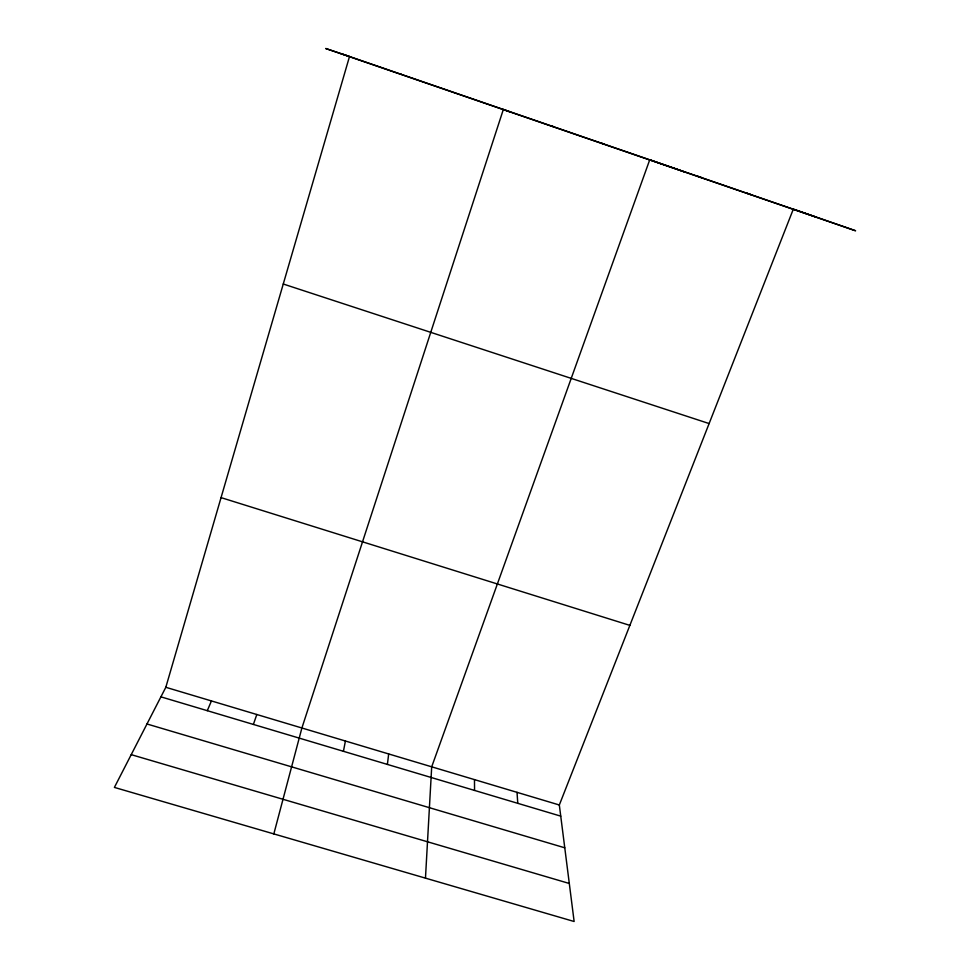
<?xml version="1.0" encoding="UTF-8"?>
<svg xmlns="http://www.w3.org/2000/svg" width="970" height="970" viewBox="0 0 970 970"><rect width="100%" height="100%" fill="white"/><g stroke="black" fill="none" stroke-linecap="round" stroke-linejoin="round"><path stroke-width="1.45" d="M425.466 878.141L431.698 766.821L649.754 159.747L684.832 172.042M387.394 764.421L388.679 753.945M343.428 751.301L345.417 741.007M273.831 833.909L301.9 727.985L503.369 109.392L510.074 111.926M165.821 687.293L349.527 56.466L325.702 48.5L855.601 230.775L793.327 209.132L559.326 804.991L574.131 921.5L114.399 787.41L165.821 687.293L559.326 804.991M253.388 724.432L256.808 714.502M207.289 710.683L211.448 700.934M131.229 754.648L569.305 883.476M146.979 723.984L564.77 847.804M160.923 696.848L560.745 816.146M221.063 497.622L629.857 625.371M399.895 73.817L401.156 74.229M283.264 284.016L709.119 423.563M340.931 53.593L815.867 216.977M745.772 192.775L750.768 194.521M697.915 176.31L702.062 177.765M601.267 143.075L603.679 143.924M552.476 126.282L554.003 126.827M517.022 792.332L517.774 803.33M474.475 779.613L474.56 790.429"/></g></svg>
